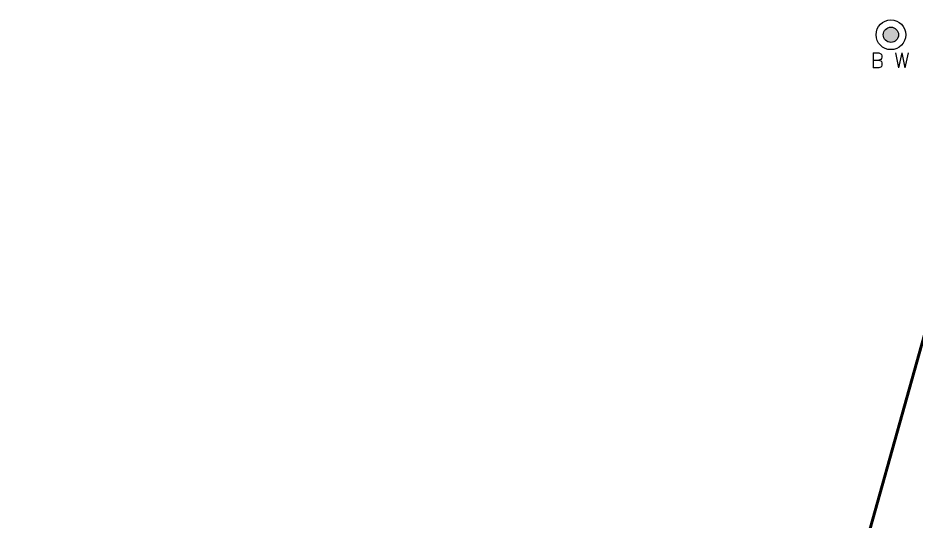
# Model space of a CAD drawing. Header units: inches. Extents: x 350994 to 353538, y 1581369 to 1583842.
# Drawn here: x 351465.36 to 351495.55, y 1583660.35 to 1583677.27 of the extents above; entities that cross this region are included whole.
import ezdxf

# ---------------------------------------------------------------- set-up
doc = ezdxf.new("R2010")
doc.units = ezdxf.units.IN
doc.header["$MEASUREMENT"] = 0
doc.linetypes.add('1', pattern=[0])
doc.layers.add("ROAD'S", color=1, linetype='1')
doc.layers.add('WELL BWELL', color=1, linetype='Continuous')
doc.styles.add('ROMANS', font='ROMANS.shx')

msp = doc.modelspace()

# ---------------------------------------------------------------- hatches: boundary and pattern name
at = {"layer": 'WELL BWELL', "lineweight": 5}
h = msp.add_hatch(color=256, dxfattribs=at)
edge = h.paths.add_edge_path()
edge.add_arc((351494.709, 1583676.702), 0.256, 0, 360)

# ---------------------------------------------------------------- linework, layer by layer
at = {"layer": "ROAD'S", "lineweight": 5, "const_width": 0.1}
msp.add_lwpolyline([(351407.712, 1583771.956), (351410.312, 1583760.715), (351413.783, 1583755.262), (351418.763, 1583751.537), (351442.467, 1583741.714), (351471.404, 1583728.335), (351502.68, 1583710.36), (351506.007, 1583706.359), (351506.007, 1583702.901), (351506.007, 1583702.901), (351506.007, 1583702.901), (351478.923, 1583606.277), (351449.656, 1583503.707), (351424.224, 1583415.141), (351424.224, 1583415.141), (351421.552, 1583405.513)], dxfattribs=at)
at = {"layer": 'WELL BWELL', "lineweight": 5}
for radius in [0.5, 0.256]:
    msp.add_circle((351494.709, 1583676.702, 90.316), radius, dxfattribs=at)

# ---------------------------------------------------------------- texts
at = {"layer": 'WELL BWELL', "lineweight": 9, "style": 'ROMANS'}
msp.add_text('B W', height=0.5, dxfattribs=at).set_placement((351494.022, 1583675.59, 90.316))

doc.saveas('drawing.dxf')
